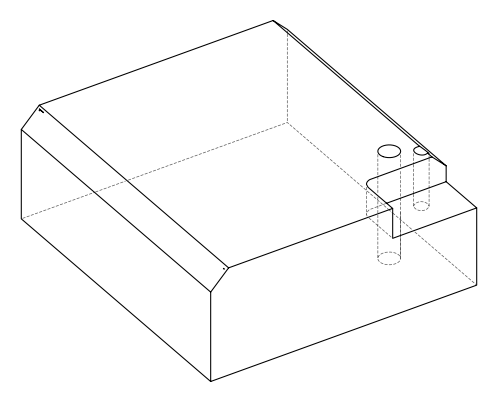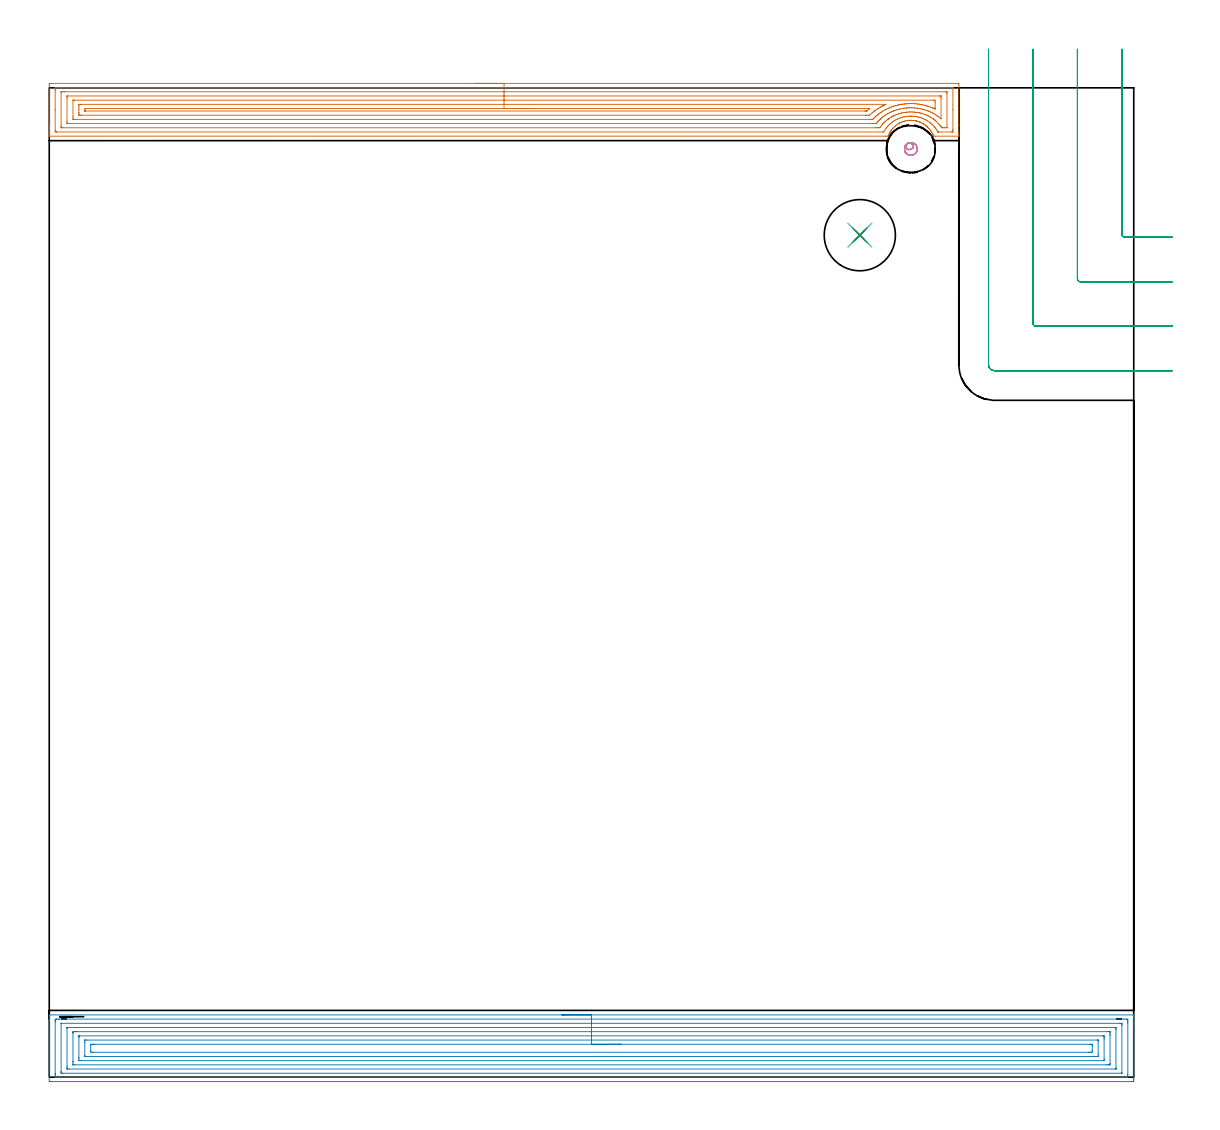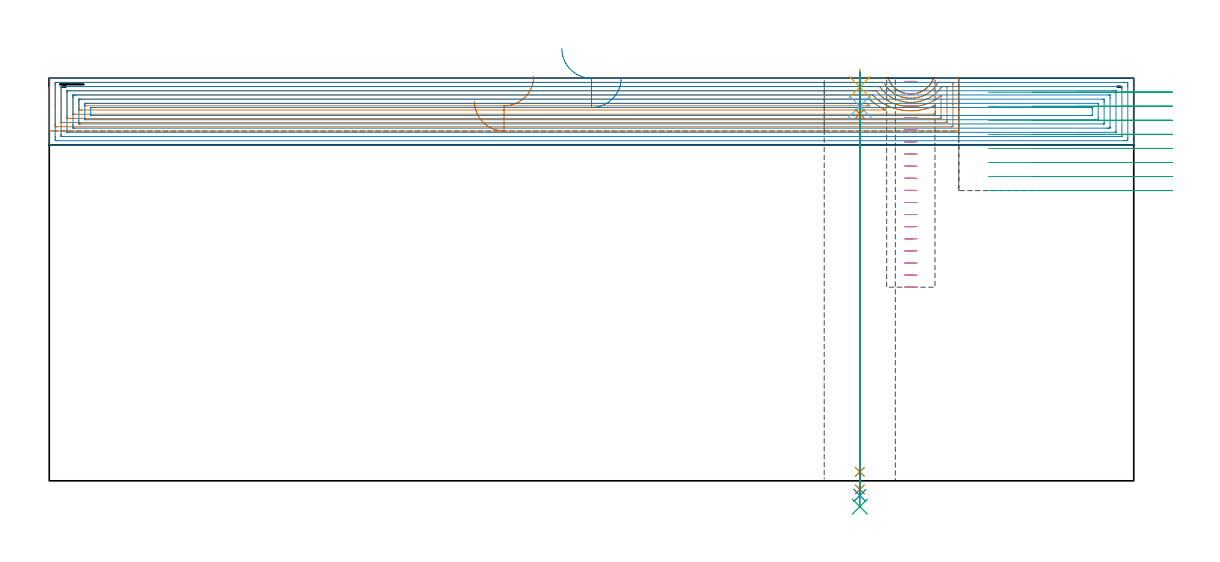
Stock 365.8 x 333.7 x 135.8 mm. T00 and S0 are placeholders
(PLAN: 9 operations, 7 tool changes, 53.3 min)
(1 AREA_MILL | FG_CHAMFER_SURFACE | UGT0205_001 | 17.23 min | 49815 mm3)
(2 AREA_MILL_1 | FG_CHAMFER_SURFACE_1 | UGT0205_001 | 23.83 min | 92590 mm3)
(3 MILL_CORNER_NOTCH_RECTANGULAR | CORNER_NOTCH_RECTANGULAR | UGT0201_094 | Follow Part, ap 5, ae 75% | 8.87 min | 233298 mm3)
(4 MILL_BLIND_HOLE_FROM_SOLID_MATERIAL | STEP1POCKET | NXT0201_011 | Spiral | 1.54 min | 14569 mm3)
(5 SPOT_DRILL | STEP1HOLE | NXT0321_9005460120000 | 0.05 min | 192 mm3)
(6 DRILL_BLIND_HOLE_INTO_CENTER | STEP1HOLE | UGT0301_185 | 0.05 min | 177 mm3)
(7 GUN_DRILL_THROUGH_HOLE | STEP1HOLE | UGT0307_002 | 0.61 min | 3579 mm3)
(8 SPADE_DRILL_TO_ENLARGE_THROUGH_HOLE | STEP1HOLE | UGT0306_006 | 0.57 min | 21652 mm3)
(9 DRILL_TO_ENLARGE_THROUGH_HOLE | STEP1HOLE | UGT0301_057 | 0.59 min | 35788 mm3)
(TOOL UGT0205_001 | Chamfer Mill 20 x 3 x 45 deg. | D20 FL50 Z2)
(TOOL UGT0201_094 | End mill 20 mm | D20 FL38 Z4)
(TOOL NXT0201_011 | ENDMILL 12mm [2P460-1200-NA 1630] | D12 FL38 Z6)
(TOOL NXT0321_9005460120000 | NC Spot Drill, 142deg, 12mm, Carbide, Uncoated | D12 PA142 FL30 Z2)
(TOOL UGT0301_185 | Twist Drill 6.3 mm | D6.3 PA118 FL61 Z2)
(TOOL UGT0307_002 | Gun Drill 6 mm | D6 PA130 FL24 Z1)
(TOOL UGT0306_006 | Spade Drill 15.5mm | D15.5 PA132 FL10 Z2)
(TOOL UGT0301_057 | Twist Drill 24 mm | D24 PA118 FL160 Z2)
(OP 1 AREA_MILL)
G17 G21 G94 G90
T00 M6
G54
G17 G0 G90 X143.4 Y335.2 S1061 M3
G43 Z145.8 H0
Z128.
G94 G1 X143.438 Z127.128 F250.
X143.552 Z126.264
X143.741 Z125.412
X144.003 Z124.58
X144.337 Z123.774
X144.74 Z123.
X145.208 Z122.264
X145.74 Z121.572
X146.329 Z120.929
X146.972 Z120.34
X147.664 Z119.809
X148.4 Z119.34
X149.174 Z118.937
X149.98 Z118.603
X150.812 Z118.341
X151.664 Z118.152
X152.528 Z118.038
X153.4 Z118.
X306.18
X306.577 Y335.196 Z118.002
X306.79 Y335.192 Z118.006
X306.8 Y334.975 Z118.222
Y321.163 Z132.032
Y318.781 Z134.414
Y318.096 Z135.103
Y317.784 Z135.416
Y317.421 Z135.77
X306.792 Y317.403 Z135.788
X306.628 Y317.4 Z135.8
X299.033
X298.261 Y317.405 Z135.791
X298.235 Y317.448 Z135.749
X298.139 Y317.688 Z135.511
X298.116 Y317.746 Z135.452
X298.049 Y317.896 Z135.3
X298.005 Y317.996 Z135.202
X297.983 Y318.046 Z135.153
X297.909 Y318.197 Z135.002
X297.667 Y318.641 Z134.558
X297.582 Y318.781 Z134.419
X297.402 Y319.077 Z134.122
X297.246 Y319.307 Z133.892
X297.159 Y319.435 Z133.765
X296.951 Y319.7 Z133.5
X296.732 Y319.958 Z133.242
X296.266 Y320.452 Z132.747
X296.056 Y320.649 Z132.55
X295.838 Y320.839 Z132.361
X295.638 Y320.992 Z132.206
X295.373 Y321.198 Z132.002
X294.972 Y321.468 Z131.732
X294.832 Y321.554 Z131.646
X294.563 Y321.718 Z131.481
X294.509 Y321.748 Z131.451
X294.48 Y321.764 Z131.435
X294.119 Y321.939 Z131.257
X294.037 Y321.98 Z131.218
X293.935 Y322.024 Z131.175
X293.82 Y322.074 Z131.125
X293.672 Y322.136 Z131.059
X293.587 Y322.173 Z131.023
X293.143 Y322.333 Z130.865
X292.779 Y322.443 Z130.753
X292.694 Y322.47 Z130.728
X292.576 Y322.5 Z130.699
X292.426 Y322.538 Z130.661
X292.332 Y322.559 Z130.639
X292.156 Y322.599 Z130.601
X292.061 Y322.614 Z130.585
X291.977 Y322.627 Z130.572
X291.885 Y322.64 Z130.555
X291.801 Y322.654 Z130.542
X291.355 Y322.707 Z130.489
X290.971 Y322.731 Z130.464
X290.909 Y322.734 Z130.458
X290.87 Y322.733 Z130.455
X290.809 Y322.734 Z130.454
X290.735 Z130.45
X290.677 Y322.736 Z130.454
X290.668
X290.528 Y322.738 Z130.453
X290.472 Y322.737 Z130.449
X290.462 Z130.45
X290.092 Y322.724 Z130.474
X290.016 Y322.72 Z130.477
X289.569 Y322.675 Z130.523
X289.205 Y322.623 Z130.575
X289.123 Y322.612 Z130.587
X289.043 Y322.599 Z130.601
X288.635 Y322.504 Z130.696
X288.311 Y322.414 Z130.785
X288.23 Y322.391 Z130.807
X288.019 Y322.319 Z130.879
X287.865 Y322.264 Z130.929
X287.781 Y322.236 Z130.959
X287.337 Y322.06 Z131.137
X287.041 Y321.923 Z131.277
X286.985 Y321.897 Z131.303
X286.901 Y321.854 Z131.346
X286.638 Y321.718 Z131.48
X286.525 Y321.652 Z131.545
X286.444 Y321.606 Z131.592
X285.992 Y321.309 Z131.889
X285.552 Y320.992 Z132.206
X285.428 Y320.891 Z132.307
X285.362 Y320.838 Z132.361
X285.003 Y320.51 Z132.686
X284.658 Y320.171 Z133.025
X284.602 Y320.108 Z133.088
X284.466 Y319.957 Z133.24
X284.119 Y319.523 Z133.675
X283.965 Y319.312 Z133.886
X283.9 Y319.223 Z133.974
X283.844 Y319.147 Z134.051
X283.793 Y319.077 Z134.122
X283.765 Y319.035 Z134.164
X283.669 Y318.872 Z134.327
X283.616 Y318.781 Z134.415
X283.546 Y318.663 Z134.536
X283.521 Y318.62 Z134.579
X283.451 Y318.489 Z134.71
X283.372 Y318.338 Z134.857
X283.296 Y318.196 Z135.001
X283.105 Y317.785 Z135.413
X282.951 Y317.413 Z135.787
X282.946 Y317.407 Z135.793
X282.057 Y317.4 Z135.8
X0.173
X0.008 Y317.403 Z135.788
X0. Y317.421 Z135.77
Y317.784 Z135.416
Y318.096 Z135.103
Y318.781 Z134.414
Y320.007 Z133.19
Y320.55 Z132.645
Y321.163 Z132.032
Y334.091 Z119.106
X0.004 Y334.704 Z118.493
X0.009 Y335.192 Z118.006
X0.124 Y335.195 Z118.003
X0.62 Y335.2 Z118.
X153.4
Y333.786 Z119.414
X304.394 Y333.785 Z119.415
X304.429
X304.79 Y333.774 Z119.426
X304.794 Y333.662 Z119.538
X304.799 Y333.418 Z119.782
X304.8 Y326.34 Z126.86
X304.799 Y319.665 Z133.535
X304.798 Y319.265 Z133.935
X304.79 Y318.861 Z134.339
X304.787 Y318.82 Z134.38
X304.769 Y318.819 Z134.381
X304.716 Y318.816 Z134.384
X304.608 Y318.815 Z134.385
X304.394 Y318.814 Z134.386
X299.926
X299.892
X299.797 Y318.816 Z134.384
X299.751 Y318.819 Z134.381
X299.732 Y318.821 Z134.379
X299.711 Y318.843 Z134.357
X299.645 Y318.949 Z134.251
X299.626 Y318.981 Z134.219
X299.503 Y319.2 Z134.
X299.21 Y319.665 Z133.535
X299.033 Y319.933 Z133.267
X298.764 Y320.289 Z132.911
X298.551 Y320.55 Z132.65
X298.139 Y321.003 Z132.197
X297.712 Y321.435 Z131.765
X297.246 Y321.835 Z131.365
X296.595 Y322.319 Z130.881
X296.353 Y322.482 Z130.718
X295.9 Y322.767 Z130.433
X295.459 Y322.997 Z130.203
X295.024 Y323.204 Z129.996
X294.566 Y323.4 Z129.8
X294.248 Y323.518 Z129.682
X293.672 Y323.705 Z129.495
X293.367 Y323.795 Z129.405
X292.975 Y323.894 Z129.306
X292.779 Y323.936 Z129.264
X292.367 Y324.008 Z129.192
X291.895 Y324.079 Z129.121
X291.89
X291.811 Y324.088 Z129.112
X290.992 Y324.146 Z129.054
X290.93 Y324.149 Z129.051
X290.51 Y324.151 Z129.049
X290.098 Y324.14 Z129.06
X290.048 Y324.138 Z129.062
X289.407 Y324.088 Z129.112
X289.225 Y324.069 Z129.131
X289.205 Y324.066 Z129.134
X288.456 Y323.945 Z129.255
X288.39 Y323.933 Z129.267
X288.311 Y323.915 Z129.285
X287.74 Y323.77 Z129.43
X287.599 Y323.731 Z129.469
X287.418 Y323.677 Z129.523
X287.062 Y323.556 Z129.644
X286.525 Y323.356 Z129.844
X286.415 Y323.312 Z129.888
X286.163 Y323.204 Z129.996
X285.803 Y323.034 Z130.166
X285.734 Y323. Z130.2
X285.631 Y322.945 Z130.255
X285.226 Y322.72 Z130.48
X284.738 Y322.414 Z130.786
X284.68 Y322.376 Z130.824
X284.597 Y322.319 Z130.881
X284.164 Y322.002 Z131.198
X283.844 Y321.749 Z131.451
X283.675 Y321.602 Z131.598
X283.493 Y321.435 Z131.765
X283.219 Y321.169 Z132.031
X282.951 Y320.9 Z132.3
X282.786 Y320.713 Z132.487
X282.65 Y320.55 Z132.65
X282.39 Y320.221 Z132.979
X282.057 Y319.782 Z133.418
X282.009 Y319.713 Z133.487
X281.979 Y319.665 Z133.535
X281.479 Y318.821 Z134.379
X281.13 Y318.814 Z134.386
X2.406 Y318.815 Z134.385
X2.371
X2.01 Y318.826 Z134.374
X2.007 Y318.938 Z134.262
X2.001 Y319.182 Z134.018
X2. Y326.26 Z126.94
Y332.935 Z120.265
X2.002 Y333.335 Z119.865
X2.01 Y333.739 Z119.461
X2.013 Y333.78 Z119.42
X2.031 Y333.781 Z119.419
X2.084 Y333.784 Z119.416
X2.192 Y333.785 Z119.415
X2.406 Y333.786 Z119.414
X153.4
Y332.372 Z120.828
X302.283 Y332.371 Z120.829
X302.607 Y332.369 Z120.831
X302.714 Y332.366 Z120.834
X302.79 Y332.362 Z120.838
X302.794 Y332.241 Z120.959
X302.798 Y332.05 Z121.15
X302.8 Y331.859 Z121.341
X302.799 Y320.359 Z132.841
X302.795 Y320.295 Z132.905
X302.79 Y320.246 Z132.954
X302.783 Y320.235 Z132.965
X302.768 Y320.234 Z132.966
X302.607 Y320.231 Z132.969
X302.037 Y320.229 Z132.971
X301.713 Y320.23 Z132.97
X301.14 Y320.233 Z132.967
X301.066 Y320.235 Z132.965
X301.006 Y320.317 Z132.883
X300.879 Y320.491 Z132.709
X300.839 Y320.55 Z132.65
X300.82 Y320.577 Z132.623
X300.441 Y321.064 Z132.136
X300.124 Y321.435 Z131.765
X299.926 Y321.653 Z131.547
X299.272 Y322.319 Z130.881
X299.033 Y322.527 Z130.673
X298.659 Y322.836 Z130.364
X298.178 Y323.204 Z129.996
X298.139 Y323.233 Z129.967
X298.026 Y323.316 Z129.884
X297.246 Y323.808 Z129.392
X296.733 Y324.088 Z129.112
X296.353 Y324.276 Z128.924
X295.87 Y324.495 Z128.705
X295.459 Y324.666 Z128.534
X294.558 Y324.981 Z128.219
X294.034 Y325.128 Z128.072
X293.672 Y325.217 Z127.983
X293.351 Y325.291 Z127.909
X292.779 Y325.392 Z127.808
X292.288 Y325.458 Z127.742
X291.885 Y325.498 Z127.702
X291.31 Y325.542 Z127.658
X290.992 Y325.559 Z127.641
X290.396 Y325.563 Z127.637
X290.098 Y325.552 Z127.648
X289.55 Y325.516 Z127.684
X289.205 Y325.488 Z127.712
X288.738 Y325.435 Z127.765
X288.311 Y325.37 Z127.831
X287.966 Y325.315 Z127.885
X287.418 Y325.188 Z128.012
X287.245 Y325.145 Z128.055
X286.597 Y324.973 Z128.227
X286.542 Y324.955 Z128.245
X286.525 Y324.949 Z128.251
X285.89 Y324.717 Z128.483
X285.631 Y324.619 Z128.581
X285.252 Y324.464 Z128.736
X284.738 Y324.231 Z128.969
X284.641 Y324.184 Z129.016
X284.454 Y324.088 Z129.112
X284.063 Y323.872 Z129.328
X283.844 Y323.744 Z129.456
X283.514 Y323.531 Z129.669
X283.018 Y323.204 Z129.996
X282.979 Y323.176 Z130.024
X282.951 Y323.156 Z130.044
X282.476 Y322.789 Z130.411
X282.057 Y322.438 Z130.762
X281.994 Y322.382 Z130.818
X281.928 Y322.319 Z130.881
X281.544 Y321.943 Z131.257
X281.164 Y321.554 Z131.646
X281.107 Y321.491 Z131.709
X281.06 Y321.435 Z131.765
X280.713 Y320.997 Z132.203
X280.27 Y320.421 Z132.779
X280.122 Y320.236 Z132.964
X279.986 Y320.233 Z132.967
X279.7 Y320.23 Z132.97
X279.377 Y320.229 Z132.971
X278.808
X4.517
X4.193 Y320.231 Z132.969
X4.086 Y320.234 Z132.966
X4.01 Y320.238 Z132.962
X4.006 Y320.359 Z132.841
X4.002 Y320.55 Z132.65
X4. Y320.741 Z132.459
X4.001 Y332.241 Z120.959
X4.005 Y332.305 Z120.895
X4.01 Y332.354 Z120.846
X4.017 Y332.365 Z120.835
X4.032 Y332.366 Z120.834
X4.193 Y332.369 Z120.831
X4.762 Y332.371 Z120.829
X5.087 Y332.372 Z120.828
X153.4
Y330.957 Z122.243
X300.137
X300.683 Y330.956 Z122.244
X300.739 Y330.954 Z122.246
X300.777 Y330.951 Z122.249
X300.79 Y330.948 Z122.252
X300.792 Y330.926 Z122.274
X300.796 Y330.718 Z122.482
X300.8 Y330.3 Z122.9
X300.799 Y323.44 Z129.76
X300.797 Y323.332 Z129.868
X300.794 Y323.278 Z129.922
X300.793 Y323.267 Z129.933
X300.652 Y323.37 Z129.83
X299.926 Y323.948 Z129.252
X299.74 Y324.088 Z129.112
X299.328 Y324.382 Z128.818
X299.033 Y324.571 Z128.629
X298.386 Y324.973 Z128.227
X298.139 Y325.111 Z128.089
X297.835 Y325.274 Z127.926
X297.246 Y325.551 Z127.649
X296.547 Y325.858 Z127.342
X296.353 Y325.934 Z127.266
X296.229 Y325.98 Z127.22
X295.459 Y326.236 Z126.964
X294.908 Y326.404 Z126.796
X294.566 Y326.495 Z126.705
X293.727 Y326.688 Z126.512
X293.672 Y326.698 Z126.502
X293.424 Y326.742 Z126.458
X292.779 Y326.835 Z126.365
X292.671 Y326.849 Z126.351
X291.885 Y326.922 Z126.278
X291.689 Y326.937 Z126.263
X290.992 Y326.973 Z126.227
X290.757 Y326.975 Z126.225
X290.098 Y326.968 Z126.232
X289.881 Y326.958 Z126.242
X289.205 Y326.913 Z126.287
X289.046 Y326.9 Z126.3
X288.311 Y326.82 Z126.38
X288.242 Y326.811 Z126.389
X287.788 Y326.742 Z126.458
X287.472 Y326.689 Z126.511
X287.418 Y326.678 Z126.522
X286.749 Y326.52 Z126.68
X286.525 Y326.463 Z126.737
X286.046 Y326.332 Z126.868
X285.631 Y326.208 Z126.992
X285.37 Y326.116 Z127.084
X284.738 Y325.892 Z127.308
X284.712 Y325.883 Z127.317
X284.649 Y325.858 Z127.342
X284.089 Y325.616 Z127.584
X283.844 Y325.504 Z127.696
X283.481 Y325.332 Z127.868
X282.951 Y325.058 Z128.142
X282.895 Y325.028 Z128.172
X282.799 Y324.973 Z128.227
X282.343 Y324.69 Z128.51
X282.057 Y324.506 Z128.694
X281.807 Y324.336 Z128.864
X281.452 Y324.088 Z129.112
X281.287 Y323.966 Z129.234
X281.164 Y323.872 Z129.328
X280.794 Y323.57 Z129.63
X280.366 Y323.204 Z129.996
X280.316 Y323.159 Z130.041
X280.27 Y323.116 Z130.084
X279.87 Y322.716 Z130.484
X279.483 Y322.319 Z130.881
X279.432 Y322.264 Z130.936
X279.377 Y322.202 Z130.998
X279.026 Y321.782 Z131.418
X278.951 Y321.695 Z131.505
X278.905 Y321.65 Z131.55
X278.825 Y321.648 Z131.552
X278.483 Y321.644 Z131.556
X278.273 Y321.643 Z131.557
X277.59
X6.663
X6.117 Y321.644 Z131.556
X6.061 Y321.646 Z131.554
X6.023 Y321.649 Z131.551
X6.01 Y321.652 Z131.548
X6.008 Y321.674 Z131.526
X6.004 Y321.882 Z131.318
X6. Y322.299 Z130.901
Y330.261 Z122.939
X6.004 Y330.713 Z122.487
X6.008 Y330.929 Z122.271
X6.01 Y330.95 Z122.25
X6.034 Y330.952 Z122.248
X6.093 Y330.955 Z122.245
X6.191 Y330.957 Z122.243
X153.4
Y329.543 Z123.657
X298.139
X298.774 Y329.536 Z123.664
X298.79 Y329.489 Z123.711
X298.792 Y329.396 Z123.804
X298.799 Y328.743 Z124.457
Y326.974 Z126.226
X298.794 Y326.742 Z126.458
X298.789 Y326.537 Z126.663
X298.65 Y326.6 Z126.6
X298.337 Y326.742 Z126.458
X298.139 Y326.83 Z126.37
X297.983 Y326.897 Z126.303
X297.246 Y327.196 Z126.004
X296.536 Y327.445 Z125.755
X296.353 Y327.505 Z125.695
X295.965 Y327.627 Z125.573
X295.459 Y327.77 Z125.43
X295.261 Y327.823 Z125.377
X294.566 Y327.978 Z125.222
X294.117 Y328.071 Z125.129
X293.672 Y328.144 Z125.056
X293.059 Y328.234 Z124.966
X292.779 Y328.264 Z124.936
X292.067 Y328.332 Z124.868
X291.885 Y328.344 Z124.856
X291.118 Y328.386 Z124.814
X290.992 Y328.389 Z124.811
X290.224 Y328.387 Z124.813
X290.098 Y328.383 Z124.817
X289.372 Y328.346 Z124.854
X289.205 Y328.334 Z124.866
X288.55 Y328.275 Z124.925
X288.311 Y328.249 Z124.951
X287.755 Y328.178 Z125.022
X287.418 Y328.126 Z125.074
X286.984 Y328.057 Z125.143
X286.525 Y327.956 Z125.244
X286.255 Y327.893 Z125.307
X285.631 Y327.74 Z125.46
X285.541 Y327.716 Z125.484
X285.221 Y327.627 Z125.573
X284.853 Y327.513 Z125.687
X284.738 Y327.475 Z125.725
X284.194 Y327.28 Z125.92
X283.844 Y327.15 Z126.05
X283.55 Y327.034 Z126.166
X282.951 Y326.786 Z126.414
X282.92 Y326.773 Z126.427
X282.854 Y326.742 Z126.458
X282.319 Y326.483 Z126.717
X282.057 Y326.347 Z126.853
X281.737 Y326.175 Z127.025
X281.164 Y325.847 Z127.353
X280.634 Y325.497 Z127.703
X280.27 Y325.253 Z127.947
X280.106 Y325.136 Z128.064
X279.884 Y324.973 Z128.227
X279.599 Y324.753 Z128.447
X279.377 Y324.576 Z128.624
X279.112 Y324.351 Z128.849
X278.812 Y324.088 Z129.112
X278.641 Y323.932 Z129.268
X278.483 Y323.782 Z129.418
X278.194 Y323.491 Z129.709
X277.909 Y323.204 Z129.996
X277.803 Y323.099 Z130.101
X277.773 Y323.07 Z130.13
X277.732 Y323.063 Z130.137
X277.59 Y323.061 Z130.139
X276.845 Y323.057 Z130.143
X276.697
X8.661
X8.026 Y323.064 Z130.136
X8.01 Y323.111 Z130.089
X8.008 Y323.204 Z129.996
X8.001 Y323.857 Z129.343
Y329.396 Z123.804
X8.003 Y329.478 Z123.722
X8.006 Y329.518 Z123.682
X8.009 Y329.533 Z123.667
X8.068 Y329.536 Z123.664
X8.364 Y329.541 Z123.659
X8.513 Y329.543 Z123.657
X153.4
Y328.129 Z125.071
X281.738
X282.057 Y328.127 Z125.073
X282.097 Y328.126 Z125.074
X282.17 Y328.123 Z125.077
X282.125 Y328.094 Z125.106
X282.093 Y328.076 Z125.124
X282.057 Y328.058 Z125.142
X281.759 Y327.922 Z125.278
X281.481 Y327.794 Z125.406
X281.164 Y327.646 Z125.554
X281.151 Y327.64 Z125.56
X281.127 Y327.627 Z125.573
X280.574 Y327.326 Z125.874
X280.27 Y327.155 Z126.045
X280.01 Y327. Z126.2
X279.586 Y326.742 Z126.458
X279.459 Y326.661 Z126.539
X279.377 Y326.607 Z126.593
X278.931 Y326.299 Z126.901
X278.483 Y325.987 Z127.213
X278.409 Y325.932 Z127.268
X278.313 Y325.858 Z127.342
X277.914 Y325.537 Z127.663
X277.59 Y325.272 Z127.928
X277.429 Y325.133 Z128.067
X277.248 Y324.973 Z128.227
X276.697 Y324.478 Z128.722
X276.307 Y324.474 Z128.726
X275.803 Y324.472 Z128.728
X275.416 Y324.471 Z128.729
X10.954 Y324.472 Z128.728
X10.447 Y324.474 Z128.726
X10.054 Y324.478 Z128.722
X10.01 Y324.481 Z128.719
X10.004 Y324.527 Z128.673
X10.001 Y324.973 Z128.227
X10. Y325.416 Z127.784
Y326.301 Z126.899
Y327.185 Z126.015
X10.002 Y327.627 Z125.573
X10.007 Y328.063 Z125.137
X10.013 Y328.122 Z125.078
X10.068 Y328.124 Z125.076
X10.194 Y328.127 Z125.073
X10.447 Y328.128 Z125.072
X10.834 Y328.129 Z125.071
X153.4
Y326.715 Z126.485
X275.831
X276.613 Y326.71 Z126.49
X276.697 Y326.708 Z126.492
Y326.706 Z126.494
X275.803 Y325.965 Z127.235
X275.742 Y325.918 Z127.282
X275.713 Y325.897 Z127.303
X275.669 Y325.892 Z127.308
X275.565 Y325.889 Z127.311
X275.355 Y325.887 Z127.313
X274.936 Y325.885 Z127.315
X12.206 Y325.886 Z127.314
X12.032 Y325.89 Z127.31
X12.015 Y325.892 Z127.308
X12.01 Y325.899 Z127.301
X12.004 Y325.922 Z127.278
X12.001 Y325.945 Z127.255
X12. Y325.97 Z127.23
X12.001 Y326.089 Z127.111
X12.006 Y326.234 Z126.966
X12.024 Y326.708 Z126.492
X12.23 Y326.714 Z126.486
X12.262 Y326.715 Z126.485
X153.4
X154.272 Z126.523
X155.136 Z126.637
X155.988 Z126.826
X156.82 Z127.088
X157.626 Z127.422
X158.4 Z127.825
X159.136 Z128.294
X159.828 Z128.825
X160.471 Z129.414
X161.06 Z130.057
X161.592 Z130.75
X162.06 Z131.485
X162.463 Z132.259
X162.797 Z133.065
X163.059 Z133.897
X163.248 Z134.749
X163.362 Z135.614
X163.4 Z136.485
G0 Z145.8
M5
M2
(OP 2 AREA_MILL_1)
G17 G21 G94 G90
T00 M6
G54
G17 G0 G90 X172.9 Y21. S1061 M3
G43 Z145.8 H0
G94 G1 X172.938 Z144.928 F250.
X173.052 Z144.063
X173.241 Z143.212
X173.503 Z142.38
X173.837 Z141.574
X174.24 Z140.8
X174.709 Z140.064
X175.24 Z139.372
X175.829 Z138.729
X176.472 Z138.139
X177.164 Z137.608
X177.9 Z137.14
X178.674 Z136.737
X179.48 Z136.403
X180.312 Z136.141
X181.164 Z135.952
X182.028 Z135.838
X182.9 Z135.8
X365.626
X365.79 Y20.997 Z135.788
X365.793 Y20.953 Z135.745
X365.8 Y20.556 Z135.356
Y20.232 Z135.031
Y19.539 Z134.335
Y18.303 Z133.1
Y17.76 Z132.554
Y17.142 Z131.937
Y-0.312 Z114.486
X365.796 Y-0.93 Z113.868
X365.792 Y-1.492 Z113.306
X365.746 Y-1.494 Z113.304
X365.18 Y-1.5 Z113.3
X0.621
X0.054 Y-1.499 Z113.299
X0.002 Y-1.497 Z113.301
X0. Y-1.405 Z113.392
Y17.142 Z131.937
Y19.539 Z134.335
Y20.232 Z135.031
Y20.556 Z135.356
X0.007 Y20.953 Z135.745
X0.01 Y20.997 Z135.788
X0.174 Y21. Z135.8
X182.9
Y19.586 Z134.386
X362.499
X363.349 Y19.583 Z134.383
X363.392 Y19.58 Z134.38
X363.79 Y19.539 Z134.339
X363.797 Y19.136 Z133.936
X363.799 Y18.65 Z133.45
X363.8 Y18.244 Z133.044
X363.799 Y0.85 Z115.65
X363.798 Y0.447 Z115.247
X363.79 Y-0.04 Z114.76
X363.433 Y-0.08 Z114.72
X363.392 Y-0.082 Z114.718
X362.545 Y-0.086 Z114.714
X362.499
X3.301
X2.451 Y-0.083 Z114.717
X2.408 Y-0.08 Z114.72
X2.01 Y-0.04 Z114.76
X2.003 Y0.364 Z115.164
X2.001 Y0.85 Z115.65
X2. Y1.256 Z116.056
X2.001 Y18.65 Z133.45
X2.002 Y19.053 Z133.853
X2.01 Y19.539 Z134.339
X2.367 Y19.58 Z134.38
X2.408 Y19.582 Z134.382
X3.255 Y19.586 Z134.386
X3.301
X182.9
Y18.171 Z132.971
X361.192
X361.605 Y18.169 Z132.969
X361.743 Y18.167 Z132.967
X361.784 Y18.165 Z132.965
X361.79 Y18.082 Z132.882
X361.796 Y17.953 Z132.753
X361.799 Y17.76 Z132.56
X361.8 Y17.566 Z132.366
X361.799 Y1.548 Z116.348
X361.792 Y1.353 Z116.153
X361.789 Y1.334 Z116.134
X361.784 Y1.332 Z116.132
X361.76 Y1.33 Z116.13
X361.709 Y1.329 Z116.129
X361.605
X4.608
X4.195 Y1.331 Z116.131
X4.057 Y1.333 Z116.133
X4.016 Y1.335 Z116.135
X4.01 Y1.418 Z116.218
X4.004 Y1.547 Z116.347
X4.001 Y1.74 Z116.54
X4. Y1.934 Z116.734
X4.001 Y17.952 Z132.752
X4.008 Y18.147 Z132.947
X4.011 Y18.166 Z132.966
X4.016 Y18.168 Z132.968
X4.04 Y18.17 Z132.97
X4.091 Y18.171 Z132.971
X4.195
X182.9
Y16.757 Z131.557
X359.038
X359.727 Y16.755 Z131.555
X359.765 Y16.753 Z131.553
X359.783 Y16.751 Z131.551
X359.79 Y16.739 Z131.539
X359.794 Y16.635 Z131.435
X359.798 Y16.422 Z131.222
X359.8 Y15.998 Z130.798
X359.799 Y3.084 Z117.884
X359.798 Y2.867 Z117.667
X359.793 Y2.758 Z117.558
X359.79 Y2.75 Z117.55
X359.785 Y2.747 Z117.547
X359.757 Y2.744 Z117.544
X359.705 Y2.743 Z117.543
X6.762
X6.073 Y2.745 Z117.545
X6.035 Y2.747 Z117.547
X6.017 Y2.749 Z117.549
X6.01 Y2.761 Z117.561
X6.006 Y2.865 Z117.665
X6.002 Y3.077 Z117.877
X6. Y3.502 Z118.302
X6.001 Y16.415 Z131.215
X6.002 Y16.633 Z131.433
X6.007 Y16.742 Z131.542
X6.01 Y16.75 Z131.55
X6.016 Y16.753 Z131.553
X6.043 Y16.756 Z131.556
X6.095 Y16.757 Z131.557
X182.9
Y15.343 Z130.143
X357.138 Y15.342 Z130.142
X357.781 Y15.339 Z130.139
X357.784 Y15.337 Z130.137
X357.795 Y15.325 Z130.125
X357.798 Y15.09 Z129.89
X357.8 Y14.43 Z129.23
Y14.2 Z129.
Y4.641 Z119.441
X357.797 Y4.41 Z119.21
X357.793 Y4.246 Z119.046
X357.79 Y4.17 Z118.97
X357.646 Y4.164 Z118.964
X357.39 Y4.159 Z118.959
X357.138 Y4.158 Z118.958
X356.499 Y4.157 Z118.957
X8.662
X8.02 Y4.16 Z118.96
X8.016 Y4.163 Z118.963
X8.005 Y4.175 Z118.975
X8.002 Y4.41 Z119.21
X8. Y5.07 Z119.87
Y5.3 Z120.1
Y14.859 Z129.659
X8.003 Y15.09 Z129.89
X8.007 Y15.254 Z130.054
X8.01 Y15.33 Z130.13
X8.154 Y15.336 Z130.136
X8.41 Y15.341 Z130.141
X8.662 Y15.342 Z130.142
X9.302 Y15.343 Z130.143
X182.9
Y13.929 Z128.729
X355.351 Y13.928 Z128.728
X355.625 Y13.927 Z128.727
X355.732 Y13.924 Z128.724
X355.78 Y13.922 Z128.722
X355.79 Y13.899 Z128.699
X355.797 Y13.756 Z128.556
X355.799 Y13.31 Z128.11
X355.8 Y12.862 Z127.662
Y6.19 Z120.99
X355.798 Y5.745 Z120.545
X355.79 Y5.594 Z120.394
X355.788 Y5.577 Z120.377
X355.777 Y5.575 Z120.375
X355.739 Y5.573 Z120.373
X355.661 Y5.572 Z120.372
X10.449
X10.176 Y5.573 Z120.373
X10.068 Y5.576 Z120.376
X10.02 Y5.578 Z120.378
X10.01 Y5.601 Z120.401
X10.003 Y5.744 Z120.544
X10.001 Y6.19 Z120.99
X10. Y6.638 Z121.438
Y13.31 Z128.11
X10.002 Y13.755 Z128.555
X10.01 Y13.906 Z128.706
X10.012 Y13.923 Z128.723
X10.023 Y13.925 Z128.725
X10.061 Y13.927 Z128.727
X10.139 Y13.928 Z128.728
X182.9 Y13.929 Z128.729
Y12.515 Z127.315
X353.659 Y12.514 Z127.314
X353.722 Y12.512 Z127.312
X353.771 Y12.509 Z127.309
X353.791 Y12.506 Z127.306
X353.793 Y12.497 Z127.297
X353.797 Y12.42 Z127.22
X353.8 Y12.185 Z126.985
Y7.735 Z122.535
X353.796 Y7.08 Z121.88
X353.793 Y7.022 Z121.822
X353.791 Y6.998 Z121.798
X353.752 Y6.992 Z121.792
X353.656 Y6.988 Z121.788
X353.564 Y6.986 Z121.786
X352.765 Y6.985 Z121.785
X12.141 Y6.986 Z121.786
X12.078 Y6.988 Z121.788
X12.028 Y6.991 Z121.791
X12.009 Y6.994 Z121.794
X12.007 Y7.003 Z121.803
X12.003 Y7.08 Z121.88
X12. Y7.315 Z122.115
Y11.765 Z126.565
X12.004 Y12.42 Z127.22
X12.007 Y12.478 Z127.278
X12.009 Y12.502 Z127.302
X12.048 Y12.508 Z127.308
X12.144 Y12.512 Z127.312
X12.236 Y12.513 Z127.313
X13.035 Y12.515 Z127.315
X182.9
Y11.1 Z125.9
X350.883
X351.316 Y11.099 Z125.899
X351.777 Y11.093 Z125.893
X351.799 Y10.64 Z125.44
X351.8 Y10.617 Z125.417
Y8.837 Z123.637
X351.777 Y8.407 Z123.207
X351.344 Y8.401 Z123.201
X350.883 Y8.4 Z123.2
X350.452
X14.917
X14.484 Y8.401 Z123.201
X14.023 Y8.407 Z123.207
X14.001 Y8.86 Z123.66
X14. Y8.883 Z123.683
Y10.663 Z125.463
X14.023 Y11.093 Z125.893
X14.456 Y11.099 Z125.899
X14.917 Y11.1 Z125.9
X15.348
X182.9
X183.772 Z125.938
X184.637 Z126.052
X185.488 Z126.241
X186.32 Z126.503
X187.126 Z126.837
X187.9 Z127.24
X188.636 Z127.709
X189.328 Z128.24
X189.971 Z128.829
X190.56 Z129.473
X191.092 Z130.165
X191.56 Z130.9
X191.963 Z131.674
X192.297 Z132.48
X192.559 Z133.312
X192.748 Z134.164
X192.862 Z135.029
X192.9 Z135.9
G0 Z145.8
M5
M2
(OP 3 MILL_CORNER_NOTCH_RECTANGULAR)
G17 G21 G94 G90
T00 M6
G54
G17 G0 G90 X361.8 Y346.7 S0 M3
G43 Z145.8 H0
Z131.062
G94 G1 Y343.7 F250.
Y284.295 F500.
G3 X362.795 Y283.3 R1.
G1 X375.8
X378.8 F250.
G0 Z145.8
X346.8 Y346.7
Z131.062
G1 Y343.7
Y269.295 F500.
G3 X347.795 Y268.3 R1.
G1 X375.8
X378.8 F250.
G0 Z145.8
X331.8 Y346.7
Z131.062
G1 Y343.7
Y254.295 F500.
G3 X332.795 Y253.3 R1.
G1 X375.8
X378.8 F250.
G0 Z145.8
X316.8 Y346.7
Z131.062
G1 Y343.7
Y240.4 F500.
G3 X318.9 Y238.3 R2.1
G1 X375.8
X378.8 F250.
G0 Z145.8
X361.8 Y346.7
Z126.325
G1 Y343.7
Y284.295 F500.
G3 X362.795 Y283.3 R1.
G1 X375.8
X378.8 F250.
G0 Z145.8
X346.8 Y346.7
Z126.325
G1 Y343.7
Y269.295 F500.
G3 X347.795 Y268.3 R1.
G1 X375.8
X378.8 F250.
G0 Z145.8
X331.8 Y346.7
Z126.325
G1 Y343.7
Y254.295 F500.
G3 X332.795 Y253.3 R1.
G1 X375.8
X378.8 F250.
G0 Z145.8
X316.8 Y346.7
Z126.325
G1 Y343.7
Y240.4 F500.
G3 X318.9 Y238.3 R2.1
G1 X375.8
X378.8 F250.
G0 Z145.8
X361.8 Y346.7
Z121.587
G1 Y343.7
Y284.295 F500.
G3 X362.795 Y283.3 R1.
G1 X375.8
X378.8 F250.
G0 Z145.8
X346.8 Y346.7
Z121.587
G1 Y343.7
Y269.295 F500.
G3 X347.795 Y268.3 R1.
G1 X375.8
X378.8 F250.
G0 Z145.8
X331.8 Y346.7
Z121.587
G1 Y343.7
Y254.295 F500.
G3 X332.795 Y253.3 R1.
G1 X375.8
X378.8 F250.
G0 Z145.8
X316.8 Y346.7
Z121.587
G1 Y343.7
Y240.4 F500.
G3 X318.9 Y238.3 R2.1
G1 X375.8
X378.8 F250.
G0 Z145.8
X361.8 Y346.7
Z116.85
G1 Y343.7
Y284.295 F500.
G3 X362.795 Y283.3 R1.
G1 X375.8
X378.8 F250.
G0 Z145.8
X346.8 Y346.7
Z116.85
G1 Y343.7
Y269.295 F500.
G3 X347.795 Y268.3 R1.
G1 X375.8
X378.8 F250.
G0 Z145.8
X331.8 Y346.7
Z116.85
G1 Y343.7
Y254.295 F500.
G3 X332.795 Y253.3 R1.
G1 X375.8
X378.8 F250.
G0 Z145.8
X316.8 Y346.7
Z116.85
G1 Y343.7
Y240.4 F500.
G3 X318.9 Y238.3 R2.1
G1 X375.8
X378.8 F250.
G0 Z145.8
X361.8 Y346.7
Z112.112
G1 Y343.7
Y284.295 F500.
G3 X362.795 Y283.3 R1.
G1 X375.8
X378.8 F250.
G0 Z145.8
X346.8 Y346.7
Z112.112
G1 Y343.7
Y269.295 F500.
G3 X347.795 Y268.3 R1.
G1 X375.8
X378.8 F250.
G0 Z145.8
X331.8 Y346.7
Z112.112
G1 Y343.7
Y254.295 F500.
G3 X332.795 Y253.3 R1.
G1 X375.8
X378.8 F250.
G0 Z145.8
X316.8 Y346.7
Z112.112
G1 Y343.7
Y240.4 F500.
G3 X318.9 Y238.3 R2.1
G1 X375.8
X378.8 F250.
G0 Z145.8
X361.8 Y346.7
Z107.375
G1 Y343.7
Y284.295 F500.
G3 X362.795 Y283.3 R1.
G1 X375.8
X378.8 F250.
G0 Z145.8
X346.8 Y346.7
Z107.375
G1 Y343.7
Y269.295 F500.
G3 X347.795 Y268.3 R1.
G1 X375.8
X378.8 F250.
G0 Z145.8
X331.8 Y346.7
Z107.375
G1 Y343.7
Y254.295 F500.
G3 X332.795 Y253.3 R1.
G1 X375.8
X378.8 F250.
G0 Z145.8
X316.8 Y346.7
Z107.375
G1 Y343.7
Y240.4 F500.
G3 X318.9 Y238.3 R2.1
G1 X375.8
X378.8 F250.
G0 Z145.8
X361.8 Y346.7
Z102.637
G1 Y343.7
Y284.295 F500.
G3 X362.795 Y283.3 R1.
G1 X375.8
X378.8 F250.
G0 Z145.8
X346.8 Y346.7
Z102.637
G1 Y343.7
Y269.295 F500.
G3 X347.795 Y268.3 R1.
G1 X375.8
X378.8 F250.
G0 Z145.8
X331.8 Y346.7
Z102.637
G1 Y343.7
Y254.295 F500.
G3 X332.795 Y253.3 R1.
G1 X375.8
X378.8 F250.
G0 Z145.8
X316.8 Y346.7
Z102.637
G1 Y343.7
Y240.4 F500.
G3 X318.9 Y238.3 R2.1
G1 X375.8
X378.8 F250.
G0 Z145.8
X361.8 Y346.7
Z97.9
G1 Y343.7
Y284.295 F500.
G3 X362.795 Y283.3 R1.
G1 X375.8
X378.8 F250.
G0 Z145.8
X346.8 Y346.7
Z97.9
G1 Y343.7
Y269.295 F500.
G3 X347.795 Y268.3 R1.
G1 X375.8
X378.8 F250.
G0 Z145.8
X331.8 Y346.7
Z97.9
G1 Y343.7
Y254.295 F500.
G3 X332.795 Y253.3 R1.
G1 X375.8
X378.8 F250.
G0 Z145.8
X316.8 Y346.7
Z97.9
G1 Y343.7
Y240.4 F500.
G3 X318.9 Y238.3 R2.1
G1 X375.8
X378.8 F250.
G0 Z145.8
M5
M2
(OP 4 MILL_BLIND_HOLE_FROM_SOLID_MATERIAL)
G17 G21 G94 G90
T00 M6
G54
G17 G0 G90 X290.6 Y313.1 S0 M3
G43 Z145.8 H1
Z134.717
G94 G3 X291.294 Y314.556 R0.893 F250.
X289.247 Y314.771 R1.456
X288.929 Y311.747 R2.15
X289.247 Y314.771 R-2.15
X289.088 Y313.259 R1.075
X290.6 Y313.1 R1.075
G0 Z130.633
G3 X291.294 Y314.556 R0.893
X289.247 Y314.771 R1.456
X288.929 Y311.747 R2.15
X289.247 Y314.771 R-2.15
X289.088 Y313.259 R1.075
X290.6 Y313.1 R1.075
G0 Z126.55
G3 X291.294 Y314.556 R0.893
X289.247 Y314.771 R1.456
X288.929 Y311.747 R2.15
X289.247 Y314.771 R-2.15
X289.088 Y313.259 R1.075
X290.6 Y313.1 R1.075
G0 Z122.467
G3 X291.294 Y314.556 R0.893
X289.247 Y314.771 R1.456
X288.929 Y311.747 R2.15
X289.247 Y314.771 R-2.15
X289.088 Y313.259 R1.075
X290.6 Y313.1 R1.075
G0 Z118.383
G3 X291.294 Y314.556 R0.893
X289.247 Y314.771 R1.456
X288.929 Y311.747 R2.15
X289.247 Y314.771 R-2.15
X289.088 Y313.259 R1.075
X290.6 Y313.1 R1.075
G0 Z114.3
G3 X291.294 Y314.556 R0.893
X289.247 Y314.771 R1.456
X288.929 Y311.747 R2.15
X289.247 Y314.771 R-2.15
X289.088 Y313.259 R1.075
X290.6 Y313.1 R1.075
G0 Z110.217
G3 X291.294 Y314.556 R0.893
X289.247 Y314.771 R1.456
X288.929 Y311.747 R2.15
X289.247 Y314.771 R-2.15
X289.088 Y313.259 R1.075
X290.6 Y313.1 R1.075
G0 Z106.133
G3 X291.294 Y314.556 R0.893
X289.247 Y314.771 R1.456
X288.929 Y311.747 R2.15
X289.247 Y314.771 R-2.15
X289.088 Y313.259 R1.075
X290.6 Y313.1 R1.075
G0 Z102.05
G3 X291.294 Y314.556 R0.893
X289.247 Y314.771 R1.456
X288.929 Y311.747 R2.15
X289.247 Y314.771 R-2.15
X289.088 Y313.259 R1.075
X290.6 Y313.1 R1.075
G0 Z97.967
G3 X291.294 Y314.556 R0.893
X289.247 Y314.771 R1.456
X288.929 Y311.747 R2.15
X289.247 Y314.771 R-2.15
X289.088 Y313.259 R1.075
X290.6 Y313.1 R1.075
G0 Z93.883
G3 X291.294 Y314.556 R0.893
X289.247 Y314.771 R1.456
X288.929 Y311.747 R2.15
X289.247 Y314.771 R-2.15
X289.088 Y313.259 R1.075
X290.6 Y313.1 R1.075
G0 Z89.8
G3 X291.294 Y314.556 R0.893
X289.247 Y314.771 R1.456
X288.929 Y311.747 R2.15
X289.247 Y314.771 R-2.15
X289.088 Y313.259 R1.075
X290.6 Y313.1 R1.075
G0 Z85.717
G3 X291.294 Y314.556 R0.893
X289.247 Y314.771 R1.456
X288.929 Y311.747 R2.15
X289.247 Y314.771 R-2.15
X289.088 Y313.259 R1.075
X290.6 Y313.1 R1.075
G0 Z81.633
G3 X291.294 Y314.556 R0.893
X289.247 Y314.771 R1.456
X288.929 Y311.747 R2.15
X289.247 Y314.771 R-2.15
X289.088 Y313.259 R1.075
X290.6 Y313.1 R1.075
G0 Z77.55
G3 X291.294 Y314.556 R0.893
X289.247 Y314.771 R1.456
X288.929 Y311.747 R2.15
X289.247 Y314.771 R-2.15
X289.088 Y313.259 R1.075
X290.6 Y313.1 R1.075
G0 Z73.467
G3 X291.294 Y314.556 R0.893
X289.247 Y314.771 R1.456
X288.929 Y311.747 R2.15
X289.247 Y314.771 R-2.15
X289.088 Y313.259 R1.075
X290.6 Y313.1 R1.075
G0 Z69.383
G3 X291.294 Y314.556 R0.893
X289.247 Y314.771 R1.456
X288.929 Y311.747 R2.15
X289.247 Y314.771 R-2.15
X289.088 Y313.259 R1.075
X290.6 Y313.1 R1.075
G0 Z65.3
G3 X291.294 Y314.556 R0.893
X289.247 Y314.771 R1.456
X288.929 Y311.747 R2.15
X289.247 Y314.771 R-2.15
X289.088 Y313.259 R1.075
X290.6 Y313.1 R1.075
G0 Z145.8
M5
M2
(OP 5 SPOT_DRILL)
G17 G21 G94 G90
T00 M6
G54
G17 G0 G90 X273.4 Y284. S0 M3
G43 Z145.8 H0
G94 G81 G98 Z132.8 F250. R138.8
G80
M5
M2
(OP 6 DRILL_BLIND_HOLE_INTO_CENTER)
G17 G21 G94 G90
T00 M6
G54
G17 G0 G90 X273.4 Y284. S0 M3
G43 Z145.8 H0
G94 G81 G98 Z126.35 F250. R137.8
G80
M5
M2
(OP 7 GUN_DRILL_THROUGH_HOLE)
G17 G21 G94 G90
T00 M6
G54
G17 G0 G90 X273.4 Y284. M8
G43 Z145.8 H0
Z133.913
S716 M3
G94 G1 Z123.754 F125. M26
G4 X.084
Z3. F250.
G4 X.084
Z-2.899 F125.
G4 X.084
M5
M9
G0 Z133.913
Z145.8
M2
(OP 8 SPADE_DRILL_TO_ENLARGE_THROUGH_HOLE)
G17 G21 G94 G90
T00 M6
G54
G17 G0 G90 X273.4 Y284. S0 M3
G43 Z145.8 H0
G94 G73 G98 Z-4.951 F250. Q14.075 R137.8
G80
M5
M2
(OP 9 DRILL_TO_ENLARGE_THROUGH_HOLE)
G17 G21 G94 G90
T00 M6
G54
G17 G0 G90 X273.4 Y284. S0 M3
G43 Z145.8 H0
G94 G73 G98 Z-8.71 F250. Q20.644 R137.8
G80
M5
M2
